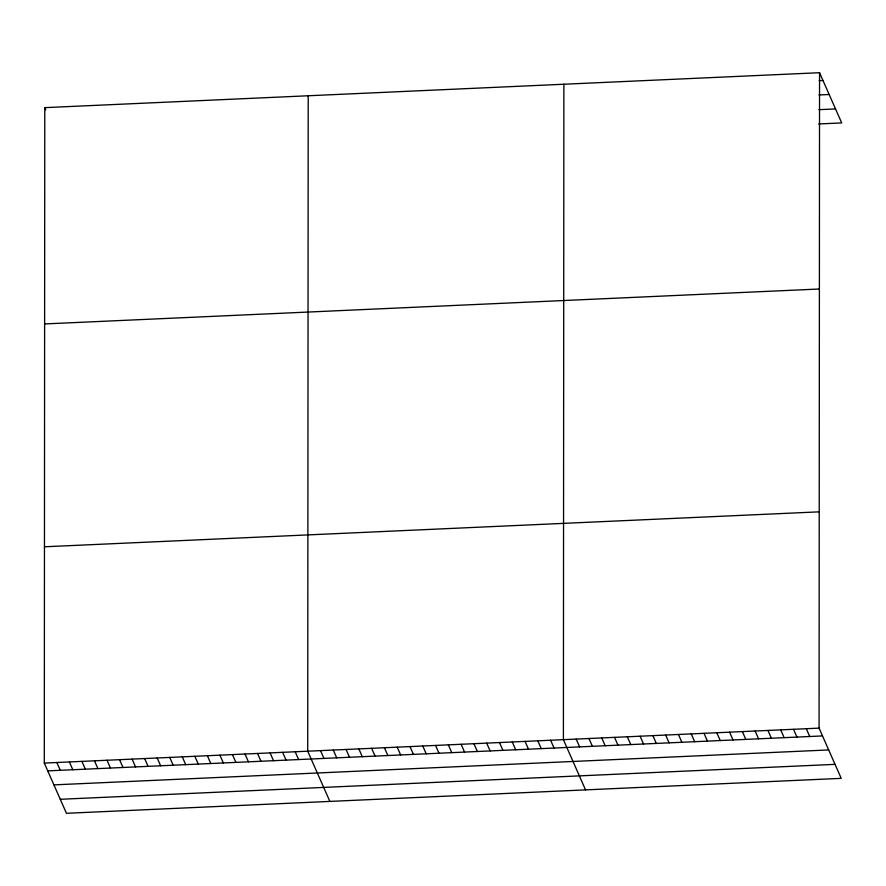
<?xml version="1.0" encoding="UTF-8"?>
<svg xmlns="http://www.w3.org/2000/svg" width="886" height="886" viewBox="0 0 886 886"><rect width="100%" height="100%" fill="white"/><g stroke="black" fill="none" stroke-linecap="round" stroke-linejoin="round"><path stroke-width="1.33" d="M819.55 72.707L819.074 728.137L841.224 778.351L66.45 813.293L44.3 763.079L44.776 107.649L819.55 72.707L841.7 122.921L818.686 123.962M308.206 95.766L307.719 751.195L329.869 801.42M563.873 84.236L563.396 739.666L585.546 789.88M819.151 80.67L822.994 80.504M818.941 94.957L829.163 94.503M818.908 109.676L835.52 108.923M44.621 323.933L819.395 289.002M44.455 546.784L819.229 511.842M44.3 763.079L819.074 728.137M47.733 770.875L822.507 735.934M53.913 784.874L828.687 749.933M60.27 799.294L835.044 764.352M806.282 728.713L809.726 736.51M793.502 729.289L796.946 737.086M780.721 729.865L784.154 737.661M767.94 730.441L771.374 738.237M755.149 731.016L758.593 738.813M742.368 731.592L745.802 739.389M729.588 732.168L733.021 739.965M716.796 732.755L720.24 740.541M704.016 733.331L707.46 741.117M691.235 733.907L694.668 741.693M678.454 734.483L681.888 742.28M665.663 735.059L669.107 742.856M652.882 735.635L656.316 743.432M640.102 736.211L643.535 744.007M627.31 736.787L630.754 744.583M614.53 737.362L617.974 745.159M601.749 737.938L605.182 745.735M588.968 738.514L592.402 746.311M576.177 739.09L579.621 746.887M550.616 740.242L554.049 748.039M537.824 740.818L541.268 748.615M525.044 741.394L528.488 749.191M512.263 741.97L515.696 749.766M499.482 742.546L502.916 750.342M486.691 743.132L490.135 750.918M473.91 743.708L477.344 751.494M461.13 744.284L464.563 752.07M448.338 744.86L451.782 752.646M435.558 745.436L439.002 753.233M422.777 746.012L426.21 753.809M409.996 746.588L413.43 754.385M397.205 747.164L400.649 754.961M384.424 747.74L387.858 755.537M371.644 748.316L375.077 756.112M358.852 748.891L362.296 756.688M346.072 749.467L349.516 757.264M333.291 750.043L336.724 757.84M44.776 107.649L45.762 109.875M320.51 750.619L323.944 758.416M295.182 751.76L298.615 759.557M282.634 752.325L286.067 760.122M270.086 752.89L273.53 760.686M257.549 753.465L260.982 761.251M245.001 754.03L248.445 761.816M232.453 754.595L235.897 762.392M219.916 755.16L223.35 762.957M207.368 755.725L210.813 763.522M194.831 756.29L198.265 764.086M182.283 756.854L185.717 764.651M169.735 757.419L173.18 765.216M157.199 757.984L160.632 765.781M144.651 758.549L148.084 766.346M132.103 759.114L135.547 766.911M119.566 759.679L122.999 767.475M107.018 760.243L110.462 768.04M94.481 760.819L97.914 768.605M81.933 761.384L85.366 769.17M69.385 761.949L72.829 769.746M56.848 762.514L60.281 770.311"/></g></svg>
